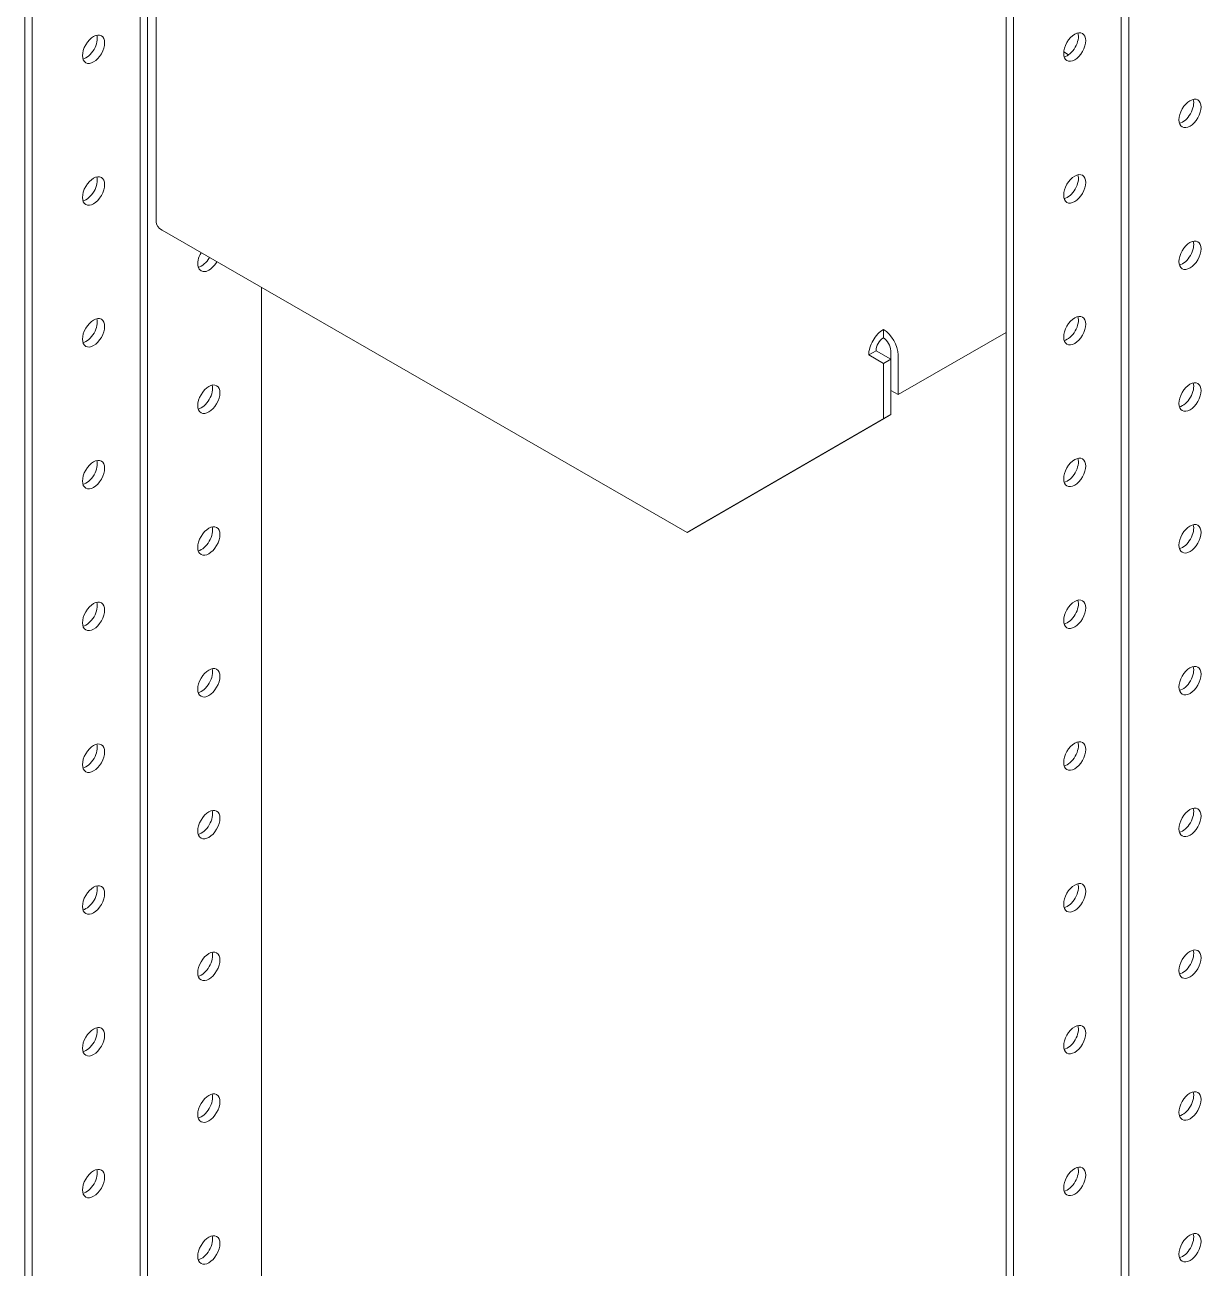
# Model space of a CAD drawing. Header units: millimetres. Extents: x 0 to 8410, y 0 to 5940.
# Drawn here: x 6536.1 to 6875.5, y 4043.9 to 4402.3 of the extents above; entities that cross this region are included whole.
import ezdxf

# ---------------------------------------------------------------- set-up
doc = ezdxf.new("R2010")
doc.units = ezdxf.units.MM
doc.header["$LTSCALE"] = 10
doc.layers.add('가시적인 것(ISO)', color=3, linetype='Continuous', lineweight=5, true_color=0x00ff00)

msp = doc.modelspace()

# ---------------------------------------------------------------- linework, layer by layer
at = {"layer": '가시적인 것(ISO)'}
for p, q in [((6536.11, 3615.66), (6536.11, 5304.3)), ((6538.23, 3614.43), (6538.23, 5303.08)), ((6818.95, 3452.78), (6818.95, 5149.6)), ((6821.07, 3451.56), (6821.07, 5148.38)), ((6852.18, 3433.64), (6852.18, 5130.46)), ((6854.31, 5129.24), (6854.31, 3432.42)), ((6569.34, 3596.52), (6569.34, 4865.12)), ((6571.46, 4866.35), (6571.46, 3595.3)), ((6573.95, 4426.91), (6573.95, 4345.56)), ((6837, 4393.73), (6835.59, 4394.54)), ((6727.03, 4255.98), (6575.71, 4343.12)), ((6604.33, 3615.66), (6604.33, 4326.63)), ((6783.6, 4312.09), (6783.6, 4314.54)), ((6818.95, 4313.66), (6787.84, 4295.74)), ((6781.47, 4308.41), (6779.35, 4307.19)), ((6781.47, 4308.41), (6785.72, 4305.97)), ((6785.72, 4305.97), (6785.72, 4308.41)), ((6783.6, 4304.75), (6779.35, 4307.19)), ((6785.72, 4305.97), (6783.6, 4304.75)), ((6783.6, 4304.75), (6783.6, 4288.8)), ((6785.72, 4290.03), (6785.72, 4305.97)), ((6787.84, 4295.74), (6787.84, 4307.19)), ((6785.72, 4296.97), (6787.84, 4295.74)), ((6783.6, 4288.8), (6727.03, 4255.98)), ((6729.15, 4257.2), (6785.72, 4290.03)), ((6785.72, 4290.03), (6783.6, 4288.8)), ((6727.03, 4255.98), (6729.15, 4257.2))]:
    msp.add_line(p, q, dxfattribs=at)
for centre in [(6555.91, 4395.32), (6838.75, 4395.95), (6871.98, 4376.81), (6555.91, 4354.44), (6838.75, 4355.07), (6871.98, 4335.93), (6555.91, 4313.56), (6838.75, 4314.19), (6589.14, 4294.42), (6871.98, 4295.05), (6555.91, 4272.68), (6838.75, 4273.32), (6589.14, 4253.55), (6871.98, 4254.18), (6838.75, 4232.44), (6555.91, 4231.81), (6589.14, 4212.67), (6871.98, 4213.3), (6555.91, 4190.93), (6838.75, 4191.56), (6589.14, 4171.79), (6871.98, 4172.42), (6555.91, 4150.05), (6838.75, 4150.68), (6589.14, 4130.91), (6871.98, 4131.55), (6555.91, 4109.17), (6838.75, 4109.81), (6589.14, 4090.04), (6871.98, 4090.67), (6555.91, 4068.3), (6838.75, 4068.93), (6589.14, 4049.16), (6871.98, 4049.79)]:
    msp.add_ellipse(centre, major_axis=(2.25, 3.9), ratio=0.578093, dxfattribs=at)
for centre, major_axis, ratio, start_param, end_param in [((6553.79, 4396.54), (2.25, 3.9), 0.578093, 3.631445, 5.793333), ((6836.63, 4397.17), (2.25, 3.9), 0.578093, 3.631445, 5.793333), ((6869.86, 4378.03), (2.25, 3.9), 0.578093, 3.631445, 5.793333), ((6553.79, 4355.66), (2.25, 3.9), 0.578093, 3.631445, 5.793333), ((6836.63, 4356.29), (2.25, 3.9), 0.578093, 3.631445, 5.793333), ((6579.95, 4345.56), (-6, 0), 0.575862, 0, 0.785398), ((6869.86, 4337.15), (2.25, 3.9), 0.578093, 3.631445, 5.793333), ((6589.14, 4335.3), (-2.25, -3.9), 0.578093, 4.697196, 7.869175), ((6587.02, 4336.52), (2.25, 3.9), 0.578093, 3.631445, 4.727582), ((6553.79, 4314.78), (2.25, 3.9), 0.578093, 3.631445, 5.793333), ((6836.63, 4315.41), (2.25, 3.9), 0.578093, 3.631445, 5.793333), ((6783.6, 4309.63), (2.99, 5.2), 0.578093, 0.783464, 2.354261), ((6783.6, 4309.63), (-1.5, -2.6), 0.578093, 3.925057, 5.495853), ((6783.6, 4309.63), (-2.99, 5.2), 0.578093, 3.928925, 5.499721), ((6783.6, 4309.63), (-1.5, 2.6), 0.578093, 3.928925, 5.499721), ((6587.02, 4295.64), (2.25, 3.9), 0.578093, 3.631445, 5.793333), ((6869.86, 4296.28), (2.25, 3.9), 0.578093, 3.631445, 5.793333), ((6553.79, 4273.91), (2.25, 3.9), 0.578093, 3.631445, 5.793333), ((6836.63, 4274.54), (2.25, 3.9), 0.578093, 3.631445, 5.793333), ((6869.86, 4255.4), (2.25, 3.9), 0.578093, 3.631445, 5.793333), ((6587.02, 4254.77), (2.25, 3.9), 0.578093, 3.631445, 5.793333), ((6553.79, 4233.03), (2.25, 3.9), 0.578093, 3.631445, 5.793333), ((6836.63, 4233.66), (2.25, 3.9), 0.578093, 3.631445, 5.793333), ((6587.02, 4213.89), (2.25, 3.9), 0.578093, 3.631445, 5.793333), ((6869.86, 4214.52), (2.25, 3.9), 0.578093, 3.631445, 5.793333), ((6553.79, 4192.15), (2.25, 3.9), 0.578093, 3.631445, 5.793333), ((6836.63, 4192.78), (2.25, 3.9), 0.578093, 3.631445, 5.793333), ((6587.02, 4173.01), (2.25, 3.9), 0.578093, 3.631445, 5.793333), ((6869.86, 4173.64), (2.25, 3.9), 0.578093, 3.631445, 5.793333), ((6836.63, 4151.9), (2.25, 3.9), 0.578093, 3.631445, 5.793333), ((6553.79, 4151.27), (2.25, 3.9), 0.578093, 3.631445, 5.793333), ((6587.02, 4132.14), (2.25, 3.9), 0.578093, 3.631445, 5.793333), ((6869.86, 4132.77), (2.25, 3.9), 0.578093, 3.631445, 5.793333), ((6553.79, 4110.4), (2.25, 3.9), 0.578093, 3.631445, 5.793333), ((6836.63, 4111.03), (2.25, 3.9), 0.578093, 3.631445, 5.793333), ((6587.02, 4091.26), (2.25, 3.9), 0.578093, 3.631445, 5.793333), ((6869.86, 4091.89), (2.25, 3.9), 0.578093, 3.631445, 5.793333), ((6553.79, 4069.52), (2.25, 3.9), 0.578093, 3.631445, 5.793333), ((6836.63, 4070.15), (2.25, 3.9), 0.578093, 3.631445, 5.793333), ((6869.86, 4051.01), (2.25, 3.9), 0.578093, 3.631445, 5.793333), ((6587.02, 4050.38), (2.25, 3.9), 0.578093, 3.631445, 5.793333)]:
    msp.add_ellipse(centre, major_axis=major_axis, ratio=ratio, start_param=start_param, end_param=end_param, dxfattribs=at)

doc.saveas('drawing.dxf')
